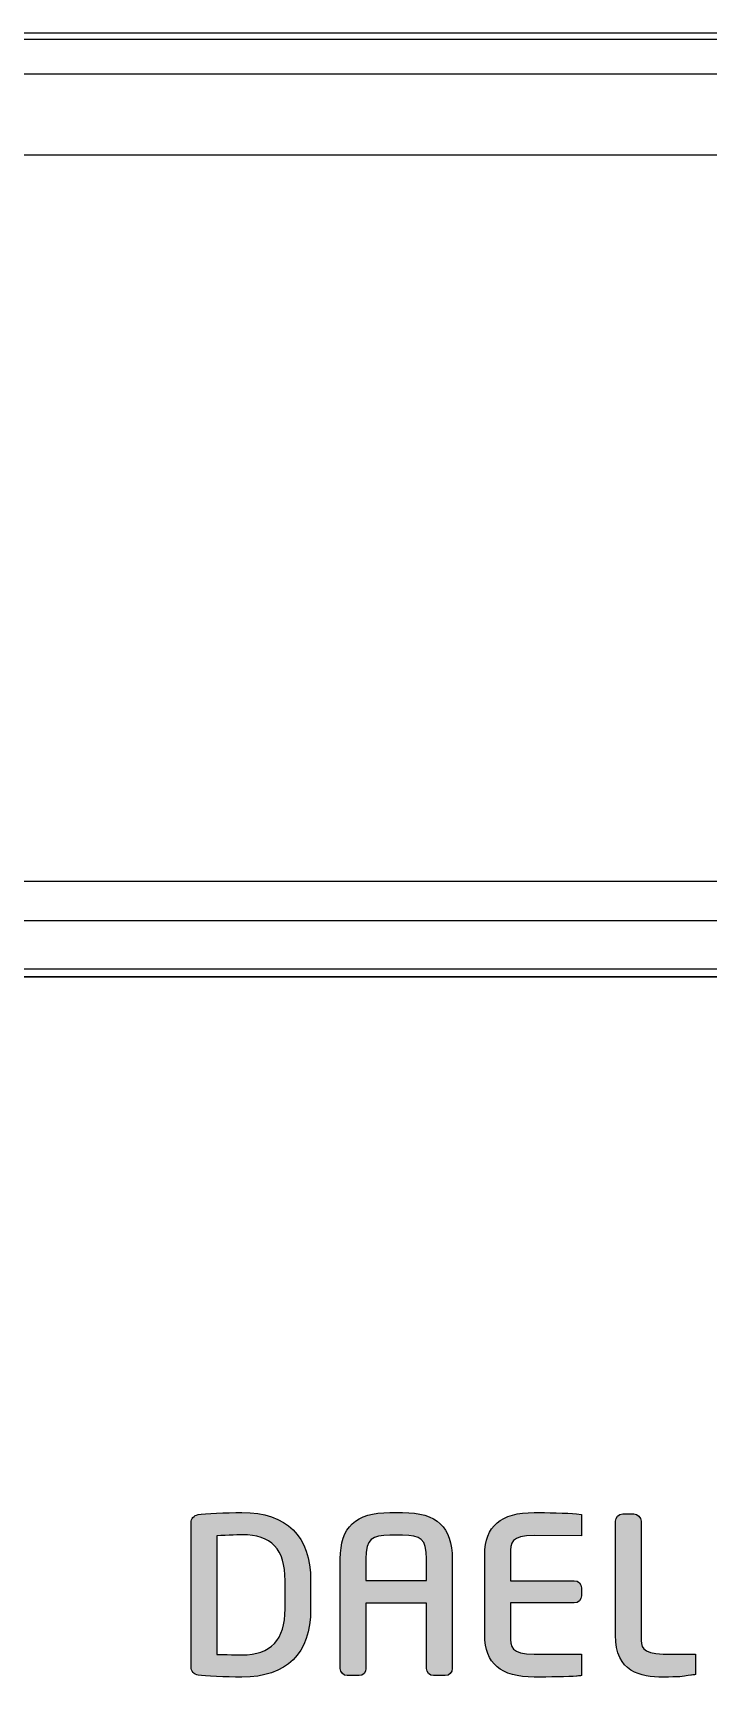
# Model space of a CAD drawing. Extents: x 11391 to 14551, y -233 to 2082.
# Drawn here: x 12562.53 to 12579.67, y 301.61 to 343.34 of the extents above; entities that cross this region are included whole.
import ezdxf

# ---------------------------------------------------------------- set-up
doc = ezdxf.new("R2010")
doc.units = 0
doc.header["$LTSCALE"] = 10
doc.header["$MEASUREMENT"] = 0
doc.layers.add('DEF_LAYER_ASSEM_MEMBER', color=7, linetype='CONTINUOUS')
doc.layers.add('레이어 1', color=7, linetype='CONTINUOUS')

msp = doc.modelspace()

# ---------------------------------------------------------------- hatches: boundary and pattern name
at = {"layer": '레이어 1'}
h = msp.add_hatch(color=7, dxfattribs=at)
h.dxf.hatch_style = 2
edge = h.paths.add_edge_path()
edge.add_spline(control_points=[(12568.929, 303.344), (12568.929, 302.56), (12568.572, 302.179), (12567.836, 302.179), (12567.836, 302.179), (12567.332, 302.188), (12567.201, 302.19), (12567.201, 302.19), (12567.201, 305.196), (12567.201, 305.196), (12567.462, 305.222), (12567.832, 305.226), (12567.836, 305.226), (12568.592, 305.226), (12568.929, 304.867), (12568.929, 304.062), (12568.929, 304.062), (12568.929, 303.344), (12568.929, 303.344)], knot_values=[0, 0, 0, 0, 1, 1, 1, 2, 2, 2, 3, 3, 3, 4, 4, 4, 5, 5, 5, 6, 6, 6, 6], degree=3, periodic=0)
edge = h.paths.add_edge_path()
edge.add_spline(control_points=[(12567.836, 305.791), (12567.427, 305.791), (12566.897, 305.766), (12566.723, 305.738), (12566.614, 305.719), (12566.545, 305.638), (12566.545, 305.531), (12566.545, 305.531), (12566.545, 301.874), (12566.545, 301.874), (12566.545, 301.762), (12566.615, 301.683), (12566.728, 301.667), (12566.893, 301.64), (12567.421, 301.615), (12567.836, 301.615), (12568.977, 301.615), (12569.579, 302.213), (12569.579, 303.344), (12569.579, 303.344), (12569.579, 304.062), (12569.579, 304.062), (12569.579, 305.193), (12568.977, 305.791), (12567.836, 305.791)], knot_values=[0, 0, 0, 0, 1, 1, 1, 2, 2, 2, 3, 3, 3, 4, 4, 4, 5, 5, 5, 6, 6, 6, 7, 7, 7, 8, 8, 8, 8], degree=3, periodic=0)
h = msp.add_hatch(color=7, dxfattribs=at)
h.dxf.hatch_style = 2
edge = h.paths.add_edge_path()
edge.add_spline(control_points=[(12572.522, 304.066), (12572.522, 304.066), (12570.983, 304.066), (12570.983, 304.066), (12570.983, 304.123), (12570.983, 304.615), (12570.983, 304.615), (12570.983, 305.128), (12571.136, 305.215), (12571.593, 305.215), (12571.593, 305.215), (12571.912, 305.215), (12571.912, 305.215), (12572.37, 305.215), (12572.522, 305.128), (12572.522, 304.615), (12572.522, 304.615), (12572.522, 304.123), (12572.522, 304.066)], knot_values=[0, 0, 0, 0, 1, 1, 1, 2, 2, 2, 3, 3, 3, 4, 4, 4, 5, 5, 5, 6, 6, 6, 6], degree=3, periodic=0)
edge = h.paths.add_edge_path()
edge.add_spline(control_points=[(12571.912, 305.791), (12571.912, 305.791), (12571.593, 305.791), (12571.593, 305.791), (12570.722, 305.791), (12570.333, 305.428), (12570.333, 304.615), (12570.333, 304.615), (12570.333, 301.833), (12570.333, 301.833), (12570.333, 301.735), (12570.413, 301.652), (12570.507, 301.652), (12570.507, 301.652), (12570.811, 301.652), (12570.811, 301.652), (12570.919, 301.652), (12570.983, 301.743), (12570.983, 301.833), (12570.983, 301.833), (12570.983, 303.431), (12570.983, 303.494), (12570.983, 303.494), (12572.522, 303.494), (12572.522, 303.494), (12572.522, 303.431), (12572.522, 301.833), (12572.522, 301.833), (12572.522, 301.733), (12572.601, 301.652), (12572.697, 301.652), (12572.697, 301.652), (12572.998, 301.652), (12572.998, 301.652), (12573.103, 301.652), (12573.174, 301.745), (12573.174, 301.833), (12573.174, 301.833), (12573.174, 304.615), (12573.174, 304.615), (12573.174, 305.428), (12572.785, 305.791), (12571.912, 305.791)], knot_values=[0, 0, 0, 0, 1, 1, 1, 2, 2, 2, 3, 3, 3, 4, 4, 4, 5, 5, 5, 6, 6, 6, 7, 7, 7, 8, 8, 8, 9, 9, 9, 10, 10, 10, 11, 11, 11, 12, 12, 12, 13, 13, 13, 14, 14, 14, 14], degree=3, periodic=0)
h = msp.add_hatch(color=7, dxfattribs=at)
h.dxf.hatch_style = 2
edge = h.paths.add_edge_path()
edge.add_spline(control_points=[(12574.001, 304.727), (12574.001, 304.727), (12574.001, 302.679), (12574.001, 302.679), (12574.001, 301.963), (12574.41, 301.615), (12575.253, 301.615), (12575.624, 301.615), (12576.13, 301.622), (12576.332, 301.64), (12576.33, 301.64), (12576.431, 301.65), (12576.431, 301.65), (12576.431, 301.65), (12576.46, 301.653), (12576.46, 301.653), (12576.46, 301.653), (12576.46, 302.201), (12576.46, 302.201), (12576.46, 302.201), (12575.257, 302.201), (12575.257, 302.201), (12574.655, 302.201), (12574.655, 302.371), (12574.655, 302.679), (12574.655, 302.679), (12574.655, 303.438), (12574.655, 303.497), (12574.717, 303.497), (12576.271, 303.497), (12576.271, 303.497), (12576.373, 303.497), (12576.456, 303.578), (12576.456, 303.678), (12576.456, 303.678), (12576.456, 303.881), (12576.456, 303.881), (12576.456, 303.981), (12576.373, 304.062), (12576.271, 304.062), (12576.271, 304.062), (12574.717, 304.062), (12574.655, 304.062), (12574.655, 304.121), (12574.655, 304.727), (12574.655, 304.727), (12574.655, 305.035), (12574.655, 305.205), (12575.257, 305.205), (12575.257, 305.205), (12576.459, 305.2), (12576.459, 305.2), (12576.459, 305.2), (12576.459, 305.745), (12576.459, 305.745), (12576.459, 305.745), (12576.332, 305.758), (12576.332, 305.758), (12576.095, 305.78), (12575.553, 305.791), (12575.253, 305.791), (12574.41, 305.791), (12574.001, 305.443), (12574.001, 304.727)], knot_values=[0, 0, 0, 0, 1, 1, 1, 2, 2, 2, 3, 3, 3, 4, 4, 4, 5, 5, 5, 6, 6, 6, 7, 7, 7, 8, 8, 8, 9, 9, 9, 10, 10, 10, 11, 11, 11, 12, 12, 12, 13, 13, 13, 14, 14, 14, 15, 15, 15, 16, 16, 16, 17, 17, 17, 18, 18, 18, 19, 19, 19, 20, 20, 20, 21, 21, 21, 21], degree=3, periodic=0)
h = msp.add_hatch(color=7, dxfattribs=at)
h.dxf.hatch_style = 2
edge = h.paths.add_edge_path()
edge.add_spline(control_points=[(12577.504, 305.754), (12577.403, 305.754), (12577.318, 305.67), (12577.318, 305.572), (12577.318, 305.572), (12577.318, 302.679), (12577.318, 302.679), (12577.318, 301.736), (12577.962, 301.615), (12578.522, 301.615), (12578.933, 301.615), (12579.039, 301.632), (12579.161, 301.652), (12579.161, 301.652), (12579.232, 301.664), (12579.232, 301.664), (12579.231, 301.663), (12579.326, 301.675), (12579.326, 301.675), (12579.326, 301.675), (12579.354, 301.679), (12579.354, 301.679), (12579.354, 301.679), (12579.354, 302.201), (12579.354, 302.201), (12579.354, 302.201), (12578.528, 302.201), (12578.528, 302.201), (12577.97, 302.201), (12577.97, 302.412), (12577.97, 302.616), (12577.97, 302.616), (12577.97, 305.572), (12577.97, 305.572), (12577.97, 305.67), (12577.885, 305.754), (12577.785, 305.754), (12577.785, 305.754), (12577.504, 305.754), (12577.504, 305.754)], knot_values=[0, 0, 0, 0, 1, 1, 1, 2, 2, 2, 3, 3, 3, 4, 4, 4, 5, 5, 5, 6, 6, 6, 7, 7, 7, 8, 8, 8, 9, 9, 9, 10, 10, 10, 11, 11, 11, 12, 12, 12, 13, 13, 13, 13], degree=3, periodic=0)

# ---------------------------------------------------------------- linework, layer by layer
at = {"layer": 'DEF_LAYER_ASSEM_MEMBER', "color": 7, "linetype": 'Continuous'}
for p, q in [((12419.29, 343.336), (12595.292, 343.336)), ((12606.122, 321.803), (12210.473, 321.803)), ((12605.975, 320.808), (12210.606, 320.808)), ((12210.624, 319.591), (12605.957, 319.591)), ((12210.624, 319.392), (12605.957, 319.392)), ((12210.624, 319.381), (12605.957, 319.381))]:
    msp.add_line(p, q, dxfattribs=at)
for points in [[(12419.29, 343.177), (12477.905, 343.177), (12536.519, 343.177), (12595.133, 343.177)], [(12419.29, 342.297), (12477.905, 342.298), (12536.519, 342.298), (12595.133, 342.299)], [(12595.133, 340.23), (12536.519, 340.23), (12477.905, 340.23), (12419.29, 340.23)]]:
    msp.add_open_spline(points, degree=3, dxfattribs=at)
at = {"layer": '레이어 1', "color": 7}
for points, knots in [([(12567.836, 305.791), (12567.427, 305.791), (12566.897, 305.766), (12566.723, 305.738), (12566.614, 305.719), (12566.545, 305.638), (12566.545, 305.531), (12566.545, 305.531), (12566.545, 301.874), (12566.545, 301.874), (12566.545, 301.762), (12566.615, 301.683), (12566.728, 301.667), (12566.893, 301.64), (12567.421, 301.615), (12567.836, 301.615), (12568.977, 301.615), (12569.579, 302.213), (12569.579, 303.344), (12569.579, 303.344), (12569.579, 304.062), (12569.579, 304.062), (12569.579, 305.193), (12568.977, 305.791), (12567.836, 305.791)], [0, 0, 0, 0, 1, 1, 1, 2, 2, 2, 3, 3, 3, 4, 4, 4, 5, 5, 5, 6, 6, 6, 7, 7, 7, 8, 8, 8, 8]), ([(12571.912, 305.791), (12571.912, 305.791), (12571.593, 305.791), (12571.593, 305.791), (12570.722, 305.791), (12570.333, 305.428), (12570.333, 304.615), (12570.333, 304.615), (12570.333, 301.833), (12570.333, 301.833), (12570.333, 301.735), (12570.413, 301.652), (12570.507, 301.652), (12570.507, 301.652), (12570.811, 301.652), (12570.811, 301.652), (12570.919, 301.652), (12570.983, 301.743), (12570.983, 301.833), (12570.983, 301.833), (12570.983, 303.431), (12570.983, 303.494), (12570.983, 303.494), (12572.522, 303.494), (12572.522, 303.494), (12572.522, 303.431), (12572.522, 301.833), (12572.522, 301.833), (12572.522, 301.733), (12572.601, 301.652), (12572.697, 301.652), (12572.697, 301.652), (12572.998, 301.652), (12572.998, 301.652), (12573.103, 301.652), (12573.174, 301.745), (12573.174, 301.833), (12573.174, 301.833), (12573.174, 304.615), (12573.174, 304.615), (12573.174, 305.428), (12572.785, 305.791), (12571.912, 305.791)], [0, 0, 0, 0, 1, 1, 1, 2, 2, 2, 3, 3, 3, 4, 4, 4, 5, 5, 5, 6, 6, 6, 7, 7, 7, 8, 8, 8, 9, 9, 9, 10, 10, 10, 11, 11, 11, 12, 12, 12, 13, 13, 13, 14, 14, 14, 14]), ([(12574.001, 304.727), (12574.001, 304.727), (12574.001, 302.679), (12574.001, 302.679), (12574.001, 301.963), (12574.41, 301.615), (12575.253, 301.615), (12575.624, 301.615), (12576.13, 301.622), (12576.332, 301.64), (12576.33, 301.64), (12576.431, 301.65), (12576.431, 301.65), (12576.431, 301.65), (12576.46, 301.653), (12576.46, 301.653), (12576.46, 301.653), (12576.46, 302.201), (12576.46, 302.201), (12576.46, 302.201), (12575.257, 302.201), (12575.257, 302.201), (12574.655, 302.201), (12574.655, 302.371), (12574.655, 302.679), (12574.655, 302.679), (12574.655, 303.438), (12574.655, 303.497), (12574.717, 303.497), (12576.271, 303.497), (12576.271, 303.497), (12576.373, 303.497), (12576.456, 303.578), (12576.456, 303.678), (12576.456, 303.678), (12576.456, 303.881), (12576.456, 303.881), (12576.456, 303.981), (12576.373, 304.062), (12576.271, 304.062), (12576.271, 304.062), (12574.717, 304.062), (12574.655, 304.062), (12574.655, 304.121), (12574.655, 304.727), (12574.655, 304.727), (12574.655, 305.035), (12574.655, 305.205), (12575.257, 305.205), (12575.257, 305.205), (12576.459, 305.2), (12576.459, 305.2), (12576.459, 305.2), (12576.459, 305.745), (12576.459, 305.745), (12576.459, 305.745), (12576.332, 305.758), (12576.332, 305.758), (12576.095, 305.78), (12575.553, 305.791), (12575.253, 305.791), (12574.41, 305.791), (12574.001, 305.443), (12574.001, 304.727)], [0, 0, 0, 0, 1, 1, 1, 2, 2, 2, 3, 3, 3, 4, 4, 4, 5, 5, 5, 6, 6, 6, 7, 7, 7, 8, 8, 8, 9, 9, 9, 10, 10, 10, 11, 11, 11, 12, 12, 12, 13, 13, 13, 14, 14, 14, 15, 15, 15, 16, 16, 16, 17, 17, 17, 18, 18, 18, 19, 19, 19, 20, 20, 20, 21, 21, 21, 21]), ([(12577.504, 305.754), (12577.403, 305.754), (12577.318, 305.67), (12577.318, 305.572), (12577.318, 305.572), (12577.318, 302.679), (12577.318, 302.679), (12577.318, 301.736), (12577.962, 301.615), (12578.522, 301.615), (12578.933, 301.615), (12579.039, 301.632), (12579.161, 301.652), (12579.161, 301.652), (12579.232, 301.664), (12579.232, 301.664), (12579.231, 301.663), (12579.326, 301.675), (12579.326, 301.675), (12579.326, 301.675), (12579.354, 301.679), (12579.354, 301.679), (12579.354, 301.679), (12579.354, 302.201), (12579.354, 302.201), (12579.354, 302.201), (12578.528, 302.201), (12578.528, 302.201), (12577.97, 302.201), (12577.97, 302.412), (12577.97, 302.616), (12577.97, 302.616), (12577.97, 305.572), (12577.97, 305.572), (12577.97, 305.67), (12577.885, 305.754), (12577.785, 305.754), (12577.785, 305.754), (12577.504, 305.754), (12577.504, 305.754)], [0, 0, 0, 0, 1, 1, 1, 2, 2, 2, 3, 3, 3, 4, 4, 4, 5, 5, 5, 6, 6, 6, 7, 7, 7, 8, 8, 8, 9, 9, 9, 10, 10, 10, 11, 11, 11, 12, 12, 12, 13, 13, 13, 13]), ([(12568.929, 303.344), (12568.929, 302.56), (12568.572, 302.179), (12567.836, 302.179), (12567.836, 302.179), (12567.332, 302.188), (12567.201, 302.19), (12567.201, 302.19), (12567.201, 305.196), (12567.201, 305.196), (12567.462, 305.222), (12567.832, 305.226), (12567.836, 305.226), (12568.592, 305.226), (12568.929, 304.867), (12568.929, 304.062), (12568.929, 304.062), (12568.929, 303.344), (12568.929, 303.344)], [0, 0, 0, 0, 1, 1, 1, 2, 2, 2, 3, 3, 3, 4, 4, 4, 5, 5, 5, 6, 6, 6, 6]), ([(12572.522, 304.066), (12572.522, 304.066), (12570.983, 304.066), (12570.983, 304.066), (12570.983, 304.123), (12570.983, 304.615), (12570.983, 304.615), (12570.983, 305.128), (12571.136, 305.215), (12571.593, 305.215), (12571.593, 305.215), (12571.912, 305.215), (12571.912, 305.215), (12572.37, 305.215), (12572.522, 305.128), (12572.522, 304.615), (12572.522, 304.615), (12572.522, 304.123), (12572.522, 304.066)], [0, 0, 0, 0, 1, 1, 1, 2, 2, 2, 3, 3, 3, 4, 4, 4, 5, 5, 5, 6, 6, 6, 6])]:
    msp.add_open_spline(points, degree=3, knots=knots, dxfattribs=at)

doc.saveas('drawing.dxf')
